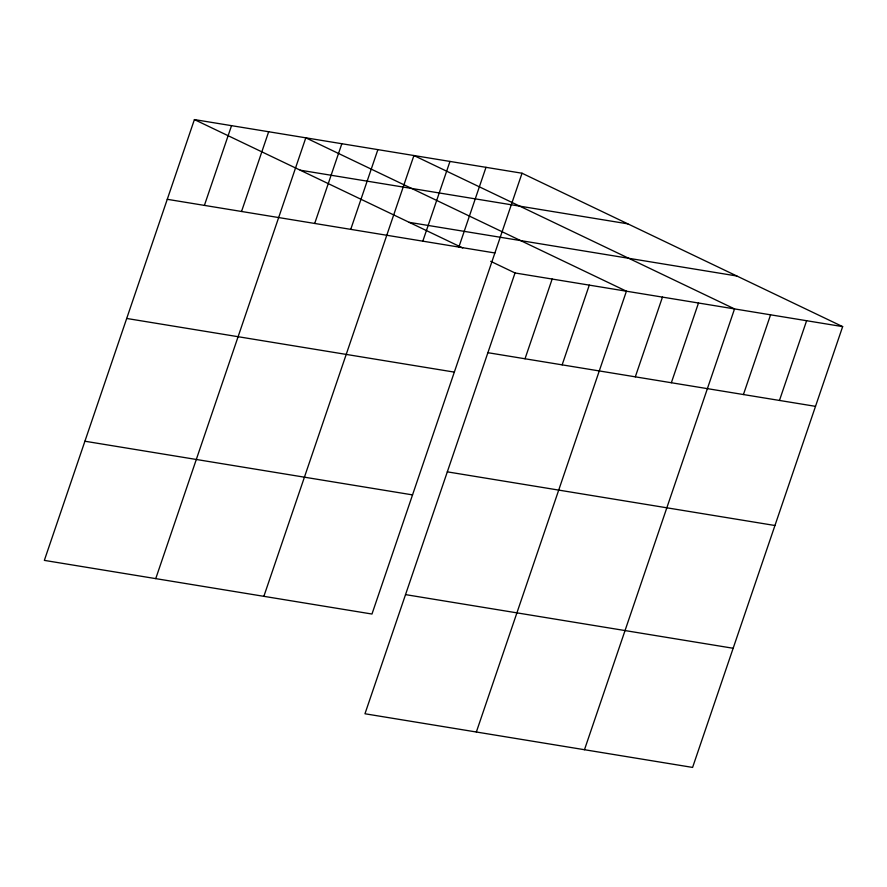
<?xml version="1.0" encoding="UTF-8"?>
<svg xmlns="http://www.w3.org/2000/svg" width="887" height="887" viewBox="0 0 887 887"><rect width="100%" height="100%" fill="white"/><g stroke="black" fill="none" stroke-linecap="round" stroke-linejoin="round"><path stroke-width="1.33" d="M522.033 173.231L194.408 119.579L44.35 560.384L371.975 614.037L522.033 173.231L842.65 326.616L692.592 767.421L364.967 713.769L515.025 272.963L842.65 326.616M204.398 205.396L231.54 125.666M241.53 211.472L268.672 131.742M155.746 578.623L305.804 137.818L626.422 291.202L476.352 732.008M314.697 223.457L341.839 143.727M350.742 229.356L377.884 149.626M263.86 596.33L413.919 155.524L734.536 308.909L584.478 749.715M422.811 241.164L449.964 161.434M458.856 247.063L485.998 167.333M525.015 358.78L552.157 279.039M562.147 364.856L589.29 285.126M635.314 376.842L662.456 297.112M671.348 382.74L698.49 303.01M743.428 394.549L770.57 314.818M779.462 400.447L806.616 320.717M300.216 170.193L627.841 223.857M409.217 222.349L736.853 276.001M167.266 199.309L494.891 252.972M487.883 352.693L815.508 406.346M126.708 318.466L454.332 372.119M447.314 471.851L774.939 525.503M84.908 441.227L412.533 494.891M405.525 594.612L733.15 648.264M194.408 119.579L462.737 247.95M490.699 261.321L515.025 272.963"/></g></svg>
